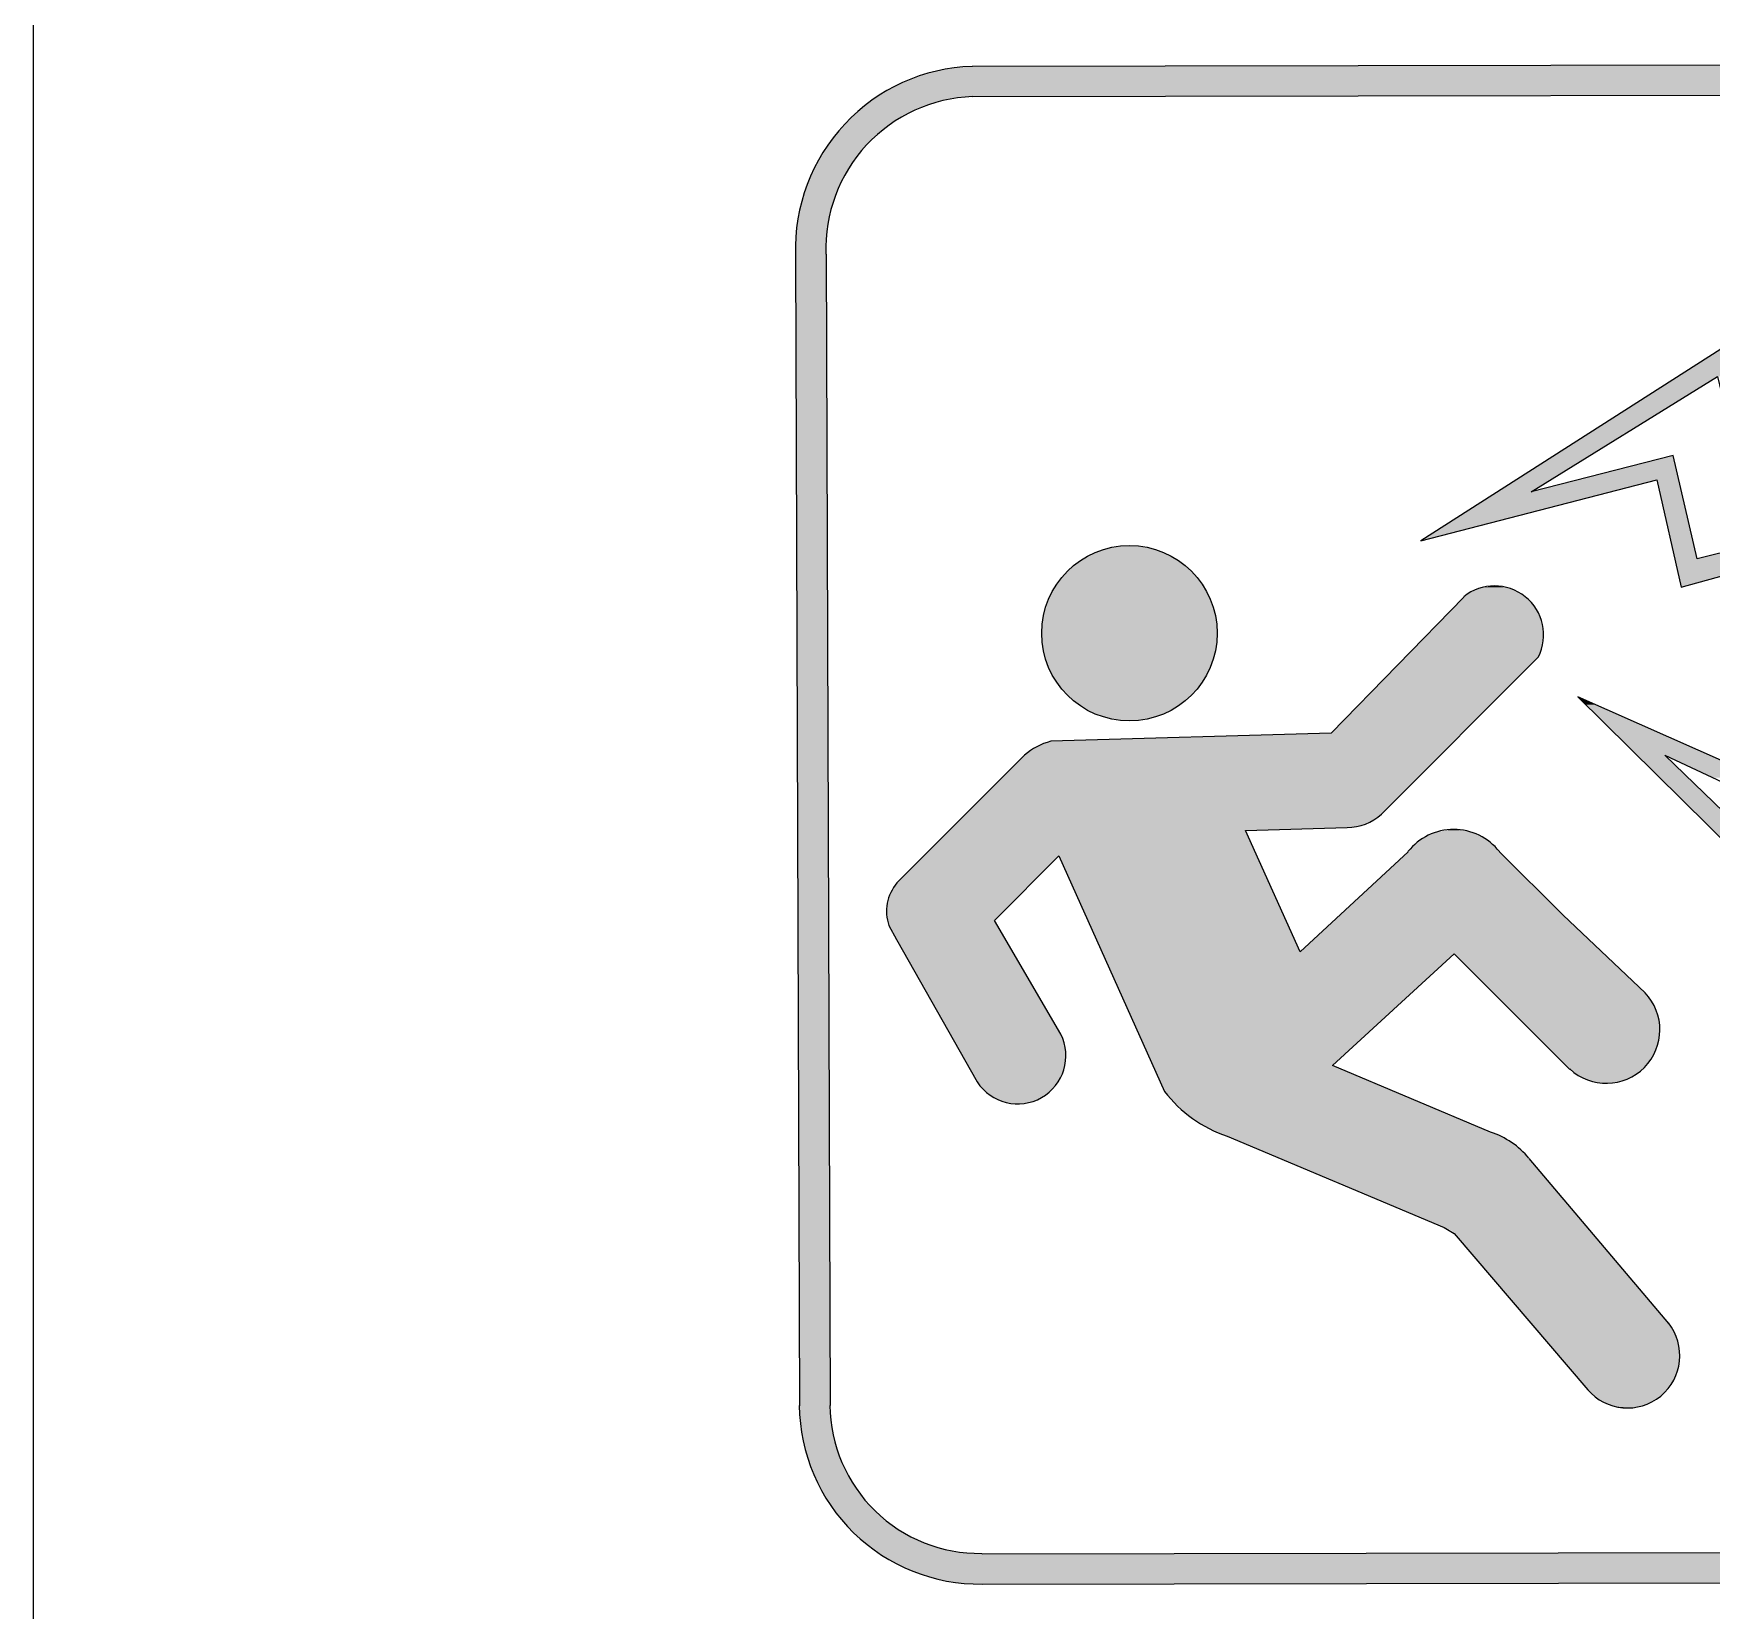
# Model space of a CAD drawing. Header units: feet. Extents: x -1522 to 1718, y -42 to 1309.
# Drawn here: x 1592.481 to 1596.634, y 1267.864 to 1271.766 of the extents above; entities that cross this region are included whole.
import ezdxf

# ---------------------------------------------------------------- set-up
doc = ezdxf.new("R2010")
doc.units = ezdxf.units.FT
doc.header["$MEASUREMENT"] = 0

msp = doc.modelspace()

# ---------------------------------------------------------------- hatches: boundary and pattern name
at = {"layer": 'Defpoints', "transparency": 33554559}
for points in [[(1597.82229, 1271.65795), (1594.69395, 1271.66712), (1594.66645, 1271.65795)], [(1597.79645, 1271.66712), (1594.70645, 1271.66962), (1594.69395, 1271.66712)], [(1597.79645, 1271.66712), (1594.69395, 1271.66712), (1597.82229, 1271.65795)], [(1597.78729, 1271.66962), (1594.73062, 1271.67545), (1594.70645, 1271.66962)], [(1597.78729, 1271.66962), (1594.70645, 1271.66962), (1597.79645, 1271.66712)], [(1597.76479, 1271.67545), (1594.75312, 1271.67878), (1594.73062, 1271.67545)], [(1597.76479, 1271.67545), (1594.73062, 1271.67545), (1597.78729, 1271.66962)], [(1597.75145, 1271.67878), (1594.76729, 1271.68128), (1594.75312, 1271.67878)], [(1597.75145, 1271.67878), (1594.75312, 1271.67878), (1597.76479, 1271.67545)], [(1597.73812, 1271.68128), (1594.80479, 1271.68378), (1594.76729, 1271.68128)], [(1597.73812, 1271.68128), (1594.76729, 1271.68128), (1597.75145, 1271.67878)], [(1597.72229, 1271.68378), (1595.55145, 1271.68545), (1594.80479, 1271.68378)], [(1597.72229, 1271.68378), (1594.80479, 1271.68378), (1597.73812, 1271.68128)], [(1597.71479, 1271.68545), (1597.45562, 1271.68878), (1595.55145, 1271.68545)], [(1597.71479, 1271.68545), (1595.55145, 1271.68545), (1597.72229, 1271.68378)], [(1597.90645, 1271.61378), (1594.59145, 1271.62295), (1594.57729, 1271.61378)], [(1597.89229, 1271.62295), (1594.59562, 1271.62462), (1594.59145, 1271.62295)], [(1597.89229, 1271.62295), (1594.59145, 1271.62295), (1597.90645, 1271.61378)], [(1597.88895, 1271.62462), (1594.62395, 1271.64045), (1594.59562, 1271.62462)], [(1597.88895, 1271.62462), (1594.59562, 1271.62462), (1597.89229, 1271.62295)], [(1597.86062, 1271.64045), (1594.62979, 1271.64295), (1594.62395, 1271.64045)], [(1597.86062, 1271.64045), (1594.62395, 1271.64045), (1597.88895, 1271.62462)], [(1597.85645, 1271.64295), (1594.65895, 1271.65462), (1594.62979, 1271.64295)], [(1597.85645, 1271.64295), (1594.62979, 1271.64295), (1597.86062, 1271.64045)], [(1597.82895, 1271.65462), (1594.66645, 1271.65795), (1594.65895, 1271.65462)], [(1597.82895, 1271.65462), (1594.65895, 1271.65462), (1597.85645, 1271.64295)], [(1597.82229, 1271.65795), (1594.66645, 1271.65795), (1597.82895, 1271.65462)], [(1594.63979, 1271.56378), (1594.52895, 1271.57878), (1594.51229, 1271.56378)], [(1594.67062, 1271.57878), (1594.52979, 1271.57962), (1594.52895, 1271.57878)], [(1594.67062, 1271.57878), (1594.52895, 1271.57878), (1594.63979, 1271.56378)], [(1594.67395, 1271.57962), (1594.54479, 1271.59128), (1594.52979, 1271.57962)], [(1594.67395, 1271.57962), (1594.52979, 1271.57962), (1594.67062, 1271.57878)], [(1594.70312, 1271.59128), (1594.55645, 1271.60045), (1594.54479, 1271.59128)], [(1594.70312, 1271.59128), (1594.54479, 1271.59128), (1594.67395, 1271.57962)], [(1594.73645, 1271.60045), (1594.55979, 1271.60295), (1594.55645, 1271.60045)], [(1594.73645, 1271.60045), (1594.55645, 1271.60045), (1594.70312, 1271.59128)], [(1594.75062, 1271.60295), (1594.56562, 1271.60628), (1594.55979, 1271.60295)], [(1594.75062, 1271.60295), (1594.55979, 1271.60295), (1594.73645, 1271.60045)], [(1594.77145, 1271.60628), (1594.56979, 1271.60878), (1594.56562, 1271.60628)], [(1594.77145, 1271.60628), (1594.56562, 1271.60628), (1594.75062, 1271.60295)], [(1594.80562, 1271.60878), (1594.57729, 1271.61378), (1594.56979, 1271.60878)], [(1594.80562, 1271.60878), (1594.56979, 1271.60878), (1594.77145, 1271.60628)], [(1597.64145, 1271.61378), (1594.57729, 1271.61378), (1594.80562, 1271.60878)], [(1594.58562, 1271.52795), (1594.49395, 1271.54545), (1594.47729, 1271.52795)], [(1594.60979, 1271.54545), (1594.50229, 1271.55462), (1594.49395, 1271.54545)], [(1594.60979, 1271.54545), (1594.49395, 1271.54545), (1594.58562, 1271.52795)], [(1594.62479, 1271.55462), (1594.51229, 1271.56378), (1594.50229, 1271.55462)], [(1594.62479, 1271.55462), (1594.50229, 1271.55462), (1594.60979, 1271.54545)], [(1594.63979, 1271.56378), (1594.51229, 1271.56378), (1594.62479, 1271.55462)], [(1594.53229, 1271.47628), (1594.45395, 1271.49795), (1594.43895, 1271.47628)], [(1594.55229, 1271.49795), (1594.45645, 1271.50212), (1594.45395, 1271.49795)], [(1594.55229, 1271.49795), (1594.45395, 1271.49795), (1594.53229, 1271.47628)], [(1594.55562, 1271.50212), (1594.47479, 1271.52462), (1594.45645, 1271.50212)], [(1594.55562, 1271.50212), (1594.45645, 1271.50212), (1594.55229, 1271.49795)], [(1594.58145, 1271.52462), (1594.47729, 1271.52795), (1594.47479, 1271.52462)], [(1594.58145, 1271.52462), (1594.47479, 1271.52462), (1594.55562, 1271.50212)], [(1594.58562, 1271.52795), (1594.47729, 1271.52795), (1594.58145, 1271.52462)], [(1594.51062, 1271.44878), (1594.43312, 1271.46712), (1594.42312, 1271.44878)], [(1594.52479, 1271.46712), (1594.43895, 1271.47628), (1594.43312, 1271.46712)], [(1594.52479, 1271.46712), (1594.43312, 1271.46712), (1594.51062, 1271.44878)], [(1594.53229, 1271.47628), (1594.43895, 1271.47628), (1594.52479, 1271.46712)], [(1594.48229, 1271.40045), (1594.40812, 1271.41962), (1594.39979, 1271.40045)], [(1594.49229, 1271.41962), (1594.41479, 1271.43462), (1594.40812, 1271.41962)], [(1594.49229, 1271.41962), (1594.40812, 1271.41962), (1594.48229, 1271.40045)], [(1594.50145, 1271.43462), (1594.42312, 1271.44878), (1594.41479, 1271.43462)], [(1594.50145, 1271.43462), (1594.41479, 1271.43462), (1594.49229, 1271.41962)], [(1594.51062, 1271.44878), (1594.42312, 1271.44878), (1594.50145, 1271.43462)], [(1594.46729, 1271.36545), (1594.39562, 1271.38878), (1594.38729, 1271.36545)], [(1594.47645, 1271.38878), (1594.39979, 1271.40045), (1594.39562, 1271.38878)], [(1594.47645, 1271.38878), (1594.39562, 1271.38878), (1594.46729, 1271.36545)], [(1594.48229, 1271.40045), (1594.39979, 1271.40045), (1594.47645, 1271.38878)], [(1594.45562, 1271.32878), (1594.38479, 1271.35628), (1594.37812, 1271.32878)], [(1594.46312, 1271.35628), (1594.38729, 1271.36545), (1594.38479, 1271.35628)], [(1594.46312, 1271.35628), (1594.38479, 1271.35628), (1594.45562, 1271.32878)], [(1594.46729, 1271.36545), (1594.38729, 1271.36545), (1594.46312, 1271.35628)], [(1594.44312, 1271.25545), (1594.37062, 1271.28878), (1594.36812, 1271.25545)], [(1594.44645, 1271.28878), (1594.37145, 1271.29212), (1594.37062, 1271.28878)], [(1594.44645, 1271.28878), (1594.37062, 1271.28878), (1594.44312, 1271.25545)], [(1594.44729, 1271.29212), (1594.37645, 1271.32295), (1594.37145, 1271.29212)], [(1594.44729, 1271.29212), (1594.37145, 1271.29212), (1594.44645, 1271.28878)], [(1594.45312, 1271.32295), (1594.37812, 1271.32878), (1594.37645, 1271.32295)], [(1594.45312, 1271.32295), (1594.37645, 1271.32295), (1594.44729, 1271.29212)], [(1594.45562, 1271.32878), (1594.37812, 1271.32878), (1594.45312, 1271.32295)], [(1594.44312, 1271.21962), (1594.36812, 1271.25378), (1594.36729, 1271.21962)], [(1594.44312, 1271.25378), (1594.36812, 1271.25545), (1594.36812, 1271.25378)], [(1594.44312, 1271.25545), (1594.36812, 1271.25545), (1594.44312, 1271.25378)], [(1594.44312, 1271.25378), (1594.36812, 1271.25378), (1594.44312, 1271.21962)], [(1594.44312, 1271.21795), (1594.36729, 1271.21962), (1594.36729, 1271.21795)], [(1594.44312, 1271.21962), (1594.36729, 1271.21962), (1594.44312, 1271.21795)], [(1594.45312, 1268.37045), (1594.36729, 1271.21795), (1594.37729, 1268.37045)], [(1594.44312, 1271.21795), (1594.36729, 1271.21795), (1594.45312, 1268.37045)], [(1596.70562, 1270.91712), (1596.68645, 1271.00295), (1596.55145, 1270.91712)], [(1596.57479, 1270.87128), (1596.55145, 1270.91712), (1596.47979, 1270.87128)], [(1596.64895, 1270.91712), (1596.55145, 1270.91712), (1596.57479, 1270.87128)], [(1596.23645, 1270.66128), (1596.47979, 1270.87128), (1596.15145, 1270.66128)], [(1596.57479, 1270.87128), (1596.47979, 1270.87128), (1596.23645, 1270.66128)], [(1596.54729, 1270.68628), (1596.53895, 1270.72128), (1596.40229, 1270.68628)], [(1596.55312, 1270.66128), (1596.40229, 1270.68628), (1596.30479, 1270.66128)], [(1596.54729, 1270.68628), (1596.40229, 1270.68628), (1596.55312, 1270.66128)], [(1596.05312, 1270.54628), (1596.10395, 1270.63128), (1595.97062, 1270.54628)], [(1596.38229, 1270.63128), (1596.10395, 1270.63128), (1596.05312, 1270.54628)], [(1596.18812, 1270.63128), (1596.15145, 1270.66128), (1596.10395, 1270.63128)], [(1596.23645, 1270.66128), (1596.15145, 1270.66128), (1596.18812, 1270.63128)], [(1596.38229, 1270.63128), (1596.30479, 1270.66128), (1596.18812, 1270.63128)], [(1596.49895, 1270.66128), (1596.30479, 1270.66128), (1596.38229, 1270.63128)], [(1596.55979, 1270.63128), (1596.49895, 1270.66128), (1596.50562, 1270.63128)], [(1596.55312, 1270.66128), (1596.49895, 1270.66128), (1596.55979, 1270.63128)], [(1596.59395, 1270.48545), (1596.50562, 1270.63128), (1596.53812, 1270.48545)], [(1596.55979, 1270.63128), (1596.50562, 1270.63128), (1596.59395, 1270.48545)], [(1596.05312, 1270.54628), (1595.97062, 1270.54628), (1595.91479, 1270.51045)], [(1595.33729, 1270.44295), (1595.07062, 1270.45962), (1595.04979, 1270.44295)], [(1595.31645, 1270.45962), (1595.09312, 1270.47295), (1595.07062, 1270.45962)], [(1595.31645, 1270.45962), (1595.07062, 1270.45962), (1595.33729, 1270.44295)], [(1595.29395, 1270.47295), (1595.11645, 1270.48378), (1595.09312, 1270.47295)], [(1595.29395, 1270.47295), (1595.09312, 1270.47295), (1595.31645, 1270.45962)], [(1595.27062, 1270.48378), (1595.14145, 1270.49128), (1595.11645, 1270.48378)], [(1595.27062, 1270.48378), (1595.11645, 1270.48378), (1595.29395, 1270.47295)], [(1595.24562, 1270.49128), (1595.16729, 1270.49628), (1595.14145, 1270.49128)], [(1595.24562, 1270.49128), (1595.14145, 1270.49128), (1595.27062, 1270.48378)], [(1595.21979, 1270.49628), (1595.19395, 1270.49795), (1595.16729, 1270.49628)], [(1595.21979, 1270.49628), (1595.16729, 1270.49628), (1595.24562, 1270.49128)], [(1596.59895, 1270.46545), (1596.53812, 1270.48545), (1596.54312, 1270.46545)], [(1596.59395, 1270.48545), (1596.53812, 1270.48545), (1596.59895, 1270.46545)], [(1596.81229, 1270.46545), (1596.54312, 1270.46545), (1596.55895, 1270.39545)], [(1596.81229, 1270.46545), (1596.68062, 1270.48545), (1596.59895, 1270.46545)], [(1595.37229, 1270.40378), (1595.03145, 1270.42462), (1595.01562, 1270.40378)], [(1595.35562, 1270.42462), (1595.04979, 1270.44295), (1595.03145, 1270.42462)], [(1595.35562, 1270.42462), (1595.03145, 1270.42462), (1595.37229, 1270.40378)], [(1595.33729, 1270.44295), (1595.04979, 1270.44295), (1595.35562, 1270.42462)], [(1595.39645, 1270.35795), (1595.00145, 1270.38212), (1594.99145, 1270.35795)], [(1595.38562, 1270.38212), (1595.01562, 1270.40378), (1595.00145, 1270.38212)], [(1595.38562, 1270.38212), (1595.00145, 1270.38212), (1595.39645, 1270.35795)], [(1595.37229, 1270.40378), (1595.01562, 1270.40378), (1595.38562, 1270.38212)], [(1596.17229, 1270.37128), (1596.02979, 1270.37712), (1596.02145, 1270.37128)], [(1596.16562, 1270.37712), (1596.03729, 1270.38212), (1596.02979, 1270.37712)], [(1596.16562, 1270.37712), (1596.02979, 1270.37712), (1596.17229, 1270.37128)], [(1596.15645, 1270.38212), (1596.04729, 1270.38628), (1596.03729, 1270.38212)], [(1596.15645, 1270.38212), (1596.03729, 1270.38212), (1596.16562, 1270.37712)], [(1596.14895, 1270.38628), (1596.05479, 1270.39045), (1596.04729, 1270.38628)], [(1596.14895, 1270.38628), (1596.04729, 1270.38628), (1596.15645, 1270.38212)], [(1596.13895, 1270.39045), (1596.06562, 1270.39378), (1596.05479, 1270.39045)], [(1596.13895, 1270.39045), (1596.05479, 1270.39045), (1596.14895, 1270.38628)], [(1596.13062, 1270.39378), (1596.07312, 1270.39545), (1596.06562, 1270.39378)], [(1596.13062, 1270.39378), (1596.06562, 1270.39378), (1596.13895, 1270.39045)], [(1596.11979, 1270.39545), (1596.08645, 1270.39712), (1596.07312, 1270.39545)], [(1596.11979, 1270.39545), (1596.07312, 1270.39545), (1596.13062, 1270.39378)], [(1596.11145, 1270.39712), (1596.09229, 1270.39795), (1596.08645, 1270.39712)], [(1596.11145, 1270.39712), (1596.08645, 1270.39712), (1596.11979, 1270.39545)], [(1595.40895, 1270.30712), (1594.98312, 1270.33295), (1594.97895, 1270.30712)], [(1595.40395, 1270.33295), (1594.99145, 1270.35795), (1594.98312, 1270.33295)], [(1595.40395, 1270.33295), (1594.98312, 1270.33295), (1595.40895, 1270.30712)], [(1595.39645, 1270.35795), (1594.99145, 1270.35795), (1595.40395, 1270.33295)], [(1596.21145, 1270.31712), (1595.98562, 1270.33462), (1595.96812, 1270.31712)], [(1596.20395, 1270.33462), (1596.00145, 1270.35045), (1595.98562, 1270.33462)], [(1596.20395, 1270.33462), (1595.98562, 1270.33462), (1596.21145, 1270.31712)], [(1596.19312, 1270.35045), (1596.01562, 1270.36462), (1596.00145, 1270.35045)], [(1596.19312, 1270.35045), (1596.00145, 1270.35045), (1596.20395, 1270.33462)], [(1596.18062, 1270.36462), (1596.02145, 1270.37128), (1596.01562, 1270.36462)], [(1596.18062, 1270.36462), (1596.01562, 1270.36462), (1596.19312, 1270.35045)], [(1596.17229, 1270.37128), (1596.02145, 1270.37128), (1596.18062, 1270.36462)], [(1595.41062, 1270.28128), (1594.97895, 1270.30712), (1594.97729, 1270.28128)], [(1595.40895, 1270.30712), (1594.97895, 1270.30712), (1595.41062, 1270.28128)], [(1596.21812, 1270.27878), (1595.94979, 1270.29795), (1595.93145, 1270.27878)], [(1596.21645, 1270.29795), (1595.96812, 1270.31712), (1595.94979, 1270.29795)], [(1596.21645, 1270.29795), (1595.94979, 1270.29795), (1596.21812, 1270.27878)], [(1596.21145, 1270.31712), (1595.96812, 1270.31712), (1596.21645, 1270.29795)], [(1595.40895, 1270.25462), (1594.97729, 1270.28128), (1594.97895, 1270.25462)], [(1595.41062, 1270.28128), (1594.97729, 1270.28128), (1595.40895, 1270.25462)], [(1595.40395, 1270.22962), (1594.97895, 1270.25462), (1594.98312, 1270.22962)], [(1595.40895, 1270.25462), (1594.97895, 1270.25462), (1595.40395, 1270.22962)], [(1596.21312, 1270.24128), (1595.91229, 1270.25962), (1595.89395, 1270.24128)], [(1596.21729, 1270.25962), (1595.93145, 1270.27878), (1595.91229, 1270.25962)], [(1596.21729, 1270.25962), (1595.91229, 1270.25962), (1596.21312, 1270.24128)], [(1596.21812, 1270.27878), (1595.93145, 1270.27878), (1596.21729, 1270.25962)], [(1595.39645, 1270.20462), (1594.98312, 1270.22962), (1594.99145, 1270.20462)], [(1595.40395, 1270.22962), (1594.98312, 1270.22962), (1595.39645, 1270.20462)], [(1596.01812, 1270.03462), (1595.87645, 1270.22295), (1595.69312, 1270.03462)], [(1596.20562, 1270.22295), (1595.89395, 1270.24128), (1595.87645, 1270.22295)], [(1596.20562, 1270.22295), (1595.87645, 1270.22295), (1596.01812, 1270.03462)], [(1596.21312, 1270.24128), (1595.89395, 1270.24128), (1596.20562, 1270.22295)], [(1595.38562, 1270.18045), (1594.99145, 1270.20462), (1595.00145, 1270.18045)], [(1595.39645, 1270.20462), (1594.99145, 1270.20462), (1595.38562, 1270.18045)], [(1595.37229, 1270.15795), (1595.00145, 1270.18045), (1595.01562, 1270.15795)], [(1595.38562, 1270.18045), (1595.00145, 1270.18045), (1595.37229, 1270.15795)], [(1595.35562, 1270.13712), (1595.01562, 1270.15795), (1595.03145, 1270.13712)], [(1595.37229, 1270.15795), (1595.01562, 1270.15795), (1595.35562, 1270.13712)], [(1595.33729, 1270.11878), (1595.03145, 1270.13712), (1595.04979, 1270.11878)], [(1595.35562, 1270.13712), (1595.03145, 1270.13712), (1595.33729, 1270.11878)], [(1595.31645, 1270.10295), (1595.04979, 1270.11878), (1595.07062, 1270.10295)], [(1595.33729, 1270.11878), (1595.04979, 1270.11878), (1595.31645, 1270.10295)], [(1595.29395, 1270.08962), (1595.07062, 1270.10295), (1595.09312, 1270.08962)], [(1595.31645, 1270.10295), (1595.07062, 1270.10295), (1595.29395, 1270.08962)], [(1595.27062, 1270.07878), (1595.09312, 1270.08962), (1595.11645, 1270.07878)], [(1595.29395, 1270.08962), (1595.09312, 1270.08962), (1595.27062, 1270.07878)], [(1596.34812, 1270.10462), (1596.30312, 1270.12462), (1596.32312, 1270.10462)], [(1596.63062, 1269.97962), (1596.32312, 1270.10462), (1596.45062, 1269.97962)], [(1596.34812, 1270.10462), (1596.32312, 1270.10462), (1596.63062, 1269.97962)], [(1595.24562, 1270.07045), (1595.11645, 1270.07878), (1595.14145, 1270.07045)], [(1595.27062, 1270.07878), (1595.11645, 1270.07878), (1595.24562, 1270.07045)], [(1595.24562, 1270.07045), (1595.14145, 1270.07045), (1595.21979, 1270.06628)], [(1595.14145, 1270.07045), (1595.16729, 1270.06628), (1595.21979, 1270.06628)], [(1595.21979, 1270.06628), (1595.16729, 1270.06628), (1595.19395, 1270.06462)], [(1595.97562, 1269.99212), (1594.96562, 1270.00128), (1594.94979, 1269.99212)], [(1595.98479, 1270.00128), (1594.98229, 1270.00878), (1594.96562, 1270.00128)], [(1595.98479, 1270.00128), (1594.96562, 1270.00128), (1595.97562, 1269.99212)], [(1595.99229, 1270.00878), (1594.99895, 1270.01462), (1594.98229, 1270.00878)], [(1595.99229, 1270.00878), (1594.98229, 1270.00878), (1595.98479, 1270.00128)], [(1595.99729, 1270.01462), (1595.69312, 1270.03462), (1594.99895, 1270.01462)], [(1595.99729, 1270.01462), (1594.99895, 1270.01462), (1595.99229, 1270.00878)], [(1596.01812, 1270.03462), (1595.69312, 1270.03462), (1595.99729, 1270.01462)], [(1595.82479, 1269.84128), (1594.92312, 1269.96795), (1594.79645, 1269.84128)], [(1595.95145, 1269.96795), (1594.93562, 1269.98128), (1594.92312, 1269.96795)], [(1595.95145, 1269.96795), (1594.92312, 1269.96795), (1595.82479, 1269.84128)], [(1595.96395, 1269.98128), (1594.94979, 1269.99212), (1594.93562, 1269.98128)], [(1595.96395, 1269.98128), (1594.93562, 1269.98128), (1595.95145, 1269.96795)], [(1595.97562, 1269.99212), (1594.94979, 1269.99212), (1595.96395, 1269.98128)], [(1596.56562, 1269.93462), (1596.45062, 1269.97962), (1596.49645, 1269.93462)], [(1596.51895, 1269.97962), (1596.45062, 1269.97962), (1596.56562, 1269.93462)], [(1596.73145, 1269.93462), (1596.51895, 1269.97962), (1596.61562, 1269.93462)], [(1596.63062, 1269.97962), (1596.51895, 1269.97962), (1596.73145, 1269.93462)], [(1596.80979, 1269.69878), (1596.49645, 1269.93462), (1596.73479, 1269.69878)], [(1596.56562, 1269.93462), (1596.49645, 1269.93462), (1596.80979, 1269.69878)], [(1596.75395, 1269.92462), (1596.61562, 1269.93462), (1596.63729, 1269.92462)], [(1596.73145, 1269.93462), (1596.61562, 1269.93462), (1596.75395, 1269.92462)], [(1595.81145, 1269.82878), (1594.79645, 1269.84128), (1594.78312, 1269.82878)], [(1595.82479, 1269.84128), (1594.79645, 1269.84128), (1595.81145, 1269.82878)], [(1595.50979, 1269.73045), (1594.74812, 1269.79378), (1594.68479, 1269.73045)], [(1595.48062, 1269.79378), (1594.75645, 1269.80128), (1594.74812, 1269.79378)], [(1595.48062, 1269.79378), (1594.74812, 1269.79378), (1595.50979, 1269.73045)], [(1595.74229, 1269.80128), (1594.75895, 1269.80378), (1594.75645, 1269.80128)], [(1595.74229, 1269.80128), (1594.75645, 1269.80128), (1595.48062, 1269.79378)], [(1595.76062, 1269.80378), (1594.76479, 1269.80962), (1594.75895, 1269.80378)], [(1595.76062, 1269.80378), (1594.75895, 1269.80378), (1595.74229, 1269.80128)], [(1595.77895, 1269.80962), (1594.77229, 1269.81795), (1594.76479, 1269.80962)], [(1595.77895, 1269.80962), (1594.76479, 1269.80962), (1595.76062, 1269.80378)], [(1595.79562, 1269.81795), (1594.78312, 1269.82878), (1594.77229, 1269.81795)], [(1595.79562, 1269.81795), (1594.77229, 1269.81795), (1595.77895, 1269.80962)], [(1595.81145, 1269.82878), (1594.78312, 1269.82878), (1595.79562, 1269.81795)], [(1596.03895, 1269.78878), (1595.97479, 1269.79378), (1595.95395, 1269.78878)], [(1596.01812, 1269.79378), (1595.99645, 1269.79545), (1595.97479, 1269.79378)], [(1596.01812, 1269.79378), (1595.97479, 1269.79378), (1596.03895, 1269.78878)], [(1596.10979, 1269.74045), (1595.89812, 1269.75628), (1595.88312, 1269.74045)], [(1596.09479, 1269.75628), (1595.91479, 1269.77045), (1595.89812, 1269.75628)], [(1596.09479, 1269.75628), (1595.89812, 1269.75628), (1596.10979, 1269.74045)], [(1596.07812, 1269.77045), (1595.93312, 1269.78128), (1595.91479, 1269.77045)], [(1596.07812, 1269.77045), (1595.91479, 1269.77045), (1596.09479, 1269.75628)], [(1596.05979, 1269.78128), (1595.95395, 1269.78878), (1595.93312, 1269.78128)], [(1596.05979, 1269.78128), (1595.93312, 1269.78128), (1596.07812, 1269.77045)], [(1596.03895, 1269.78878), (1595.95395, 1269.78878), (1596.05979, 1269.78128)], [(1594.95229, 1269.66378), (1594.68479, 1269.73045), (1594.61812, 1269.66378)], [(1595.01895, 1269.73045), (1594.68479, 1269.73045), (1594.95229, 1269.66378)], [(1595.60229, 1269.52295), (1595.01895, 1269.73045), (1595.11229, 1269.52295)], [(1595.50979, 1269.73045), (1595.01895, 1269.73045), (1595.60229, 1269.52295)], [(1596.26729, 1269.58378), (1595.88312, 1269.74045), (1595.71395, 1269.58378)], [(1596.10979, 1269.74045), (1595.88312, 1269.74045), (1596.26729, 1269.58378)], [(1594.90229, 1269.61378), (1594.59979, 1269.63128), (1594.59479, 1269.61378)], [(1594.92062, 1269.63128), (1594.60812, 1269.64795), (1594.59979, 1269.63128)], [(1594.92062, 1269.63128), (1594.59979, 1269.63128), (1594.90229, 1269.61378)], [(1594.93729, 1269.64795), (1594.61812, 1269.66378), (1594.60812, 1269.64795)], [(1594.93729, 1269.64795), (1594.60812, 1269.64795), (1594.92062, 1269.63128)], [(1594.95229, 1269.66378), (1594.61812, 1269.66378), (1594.93729, 1269.64795)], [(1594.88395, 1269.59462), (1594.59479, 1269.61378), (1594.59312, 1269.59462)], [(1594.86562, 1269.57628), (1594.59312, 1269.59462), (1594.59395, 1269.57628)], [(1594.88395, 1269.59462), (1594.59312, 1269.59462), (1594.86562, 1269.57628)], [(1594.90229, 1269.61378), (1594.59479, 1269.61378), (1594.88395, 1269.59462)], [(1594.85979, 1269.57045), (1594.59395, 1269.57628), (1594.59562, 1269.57045)], [(1594.86562, 1269.57628), (1594.59395, 1269.57628), (1594.85979, 1269.57045)], [(1594.86645, 1269.55795), (1594.59562, 1269.57045), (1594.59895, 1269.55795)], [(1594.85979, 1269.57045), (1594.59562, 1269.57045), (1594.86645, 1269.55795)], [(1594.88729, 1269.52295), (1594.59895, 1269.55795), (1594.61812, 1269.52295)], [(1594.86645, 1269.55795), (1594.59895, 1269.55795), (1594.88729, 1269.52295)], [(1596.33145, 1269.52295), (1595.71395, 1269.58378), (1595.64895, 1269.52295)], [(1596.26729, 1269.58378), (1595.71395, 1269.58378), (1596.33145, 1269.52295)], [(1595.01645, 1269.30295), (1594.61812, 1269.52295), (1594.74229, 1269.30295)], [(1594.88729, 1269.52295), (1594.61812, 1269.52295), (1595.01645, 1269.30295)], [(1595.61645, 1269.49295), (1595.11229, 1269.52295), (1595.12562, 1269.49295)], [(1595.60229, 1269.52295), (1595.11229, 1269.52295), (1595.61645, 1269.49295)], [(1596.36312, 1269.49295), (1595.64895, 1269.52295), (1595.61645, 1269.49295)], [(1596.33145, 1269.52295), (1595.64895, 1269.52295), (1596.36312, 1269.49295)], [(1596.36812, 1269.48795), (1595.12562, 1269.49295), (1595.12812, 1269.48795)], [(1596.36312, 1269.49295), (1595.12562, 1269.49295), (1596.36812, 1269.48795)], [(1595.69645, 1269.21212), (1595.12812, 1269.48795), (1595.25229, 1269.21212)], [(1595.99729, 1269.48795), (1595.12812, 1269.48795), (1595.69645, 1269.21212)], [(1596.45979, 1269.40128), (1595.99729, 1269.48795), (1596.08395, 1269.40128)], [(1596.36812, 1269.48795), (1595.99729, 1269.48795), (1596.45979, 1269.40128)], [(1596.47479, 1269.38712), (1596.08395, 1269.40128), (1596.09812, 1269.38712)], [(1596.45979, 1269.40128), (1596.08395, 1269.40128), (1596.47479, 1269.38712)], [(1596.48645, 1269.37128), (1596.09812, 1269.38712), (1596.11395, 1269.37128)], [(1596.47479, 1269.38712), (1596.09812, 1269.38712), (1596.48645, 1269.37128)], [(1596.49562, 1269.35378), (1596.11395, 1269.37128), (1596.13229, 1269.35378)], [(1596.48645, 1269.37128), (1596.11395, 1269.37128), (1596.49562, 1269.35378)], [(1596.50229, 1269.33462), (1596.13229, 1269.35378), (1596.15145, 1269.33462)], [(1596.49562, 1269.35378), (1596.13229, 1269.35378), (1596.50229, 1269.33462)], [(1595.02562, 1269.28628), (1594.74229, 1269.30295), (1594.75229, 1269.28628)], [(1595.01645, 1269.30295), (1594.74229, 1269.30295), (1595.02562, 1269.28628)], [(1596.50645, 1269.31462), (1596.15145, 1269.33462), (1596.17062, 1269.31462)], [(1596.50229, 1269.33462), (1596.15145, 1269.33462), (1596.50645, 1269.31462)], [(1596.50645, 1269.29462), (1596.17062, 1269.31462), (1596.19145, 1269.29462)], [(1596.50645, 1269.31462), (1596.17062, 1269.31462), (1596.50645, 1269.29462)], [(1595.03229, 1269.26712), (1594.75229, 1269.28628), (1594.76229, 1269.26712)], [(1595.02562, 1269.28628), (1594.75229, 1269.28628), (1595.03229, 1269.26712)], [(1595.03645, 1269.24795), (1594.76229, 1269.26712), (1594.77395, 1269.24795)], [(1595.03229, 1269.26712), (1594.76229, 1269.26712), (1595.03645, 1269.24795)], [(1596.50479, 1269.27462), (1596.19145, 1269.29462), (1596.21145, 1269.27462)], [(1596.50645, 1269.29462), (1596.19145, 1269.29462), (1596.50479, 1269.27462)], [(1596.49895, 1269.25462), (1596.21145, 1269.27462), (1596.23062, 1269.25462)], [(1596.50479, 1269.27462), (1596.21145, 1269.27462), (1596.49895, 1269.25462)], [(1596.49062, 1269.23628), (1596.23062, 1269.25462), (1596.24895, 1269.23628)], [(1596.49895, 1269.25462), (1596.23062, 1269.25462), (1596.49062, 1269.23628)], [(1595.03645, 1269.22795), (1594.77395, 1269.24795), (1594.78479, 1269.22795)], [(1595.03645, 1269.24795), (1594.77395, 1269.24795), (1595.03645, 1269.22795)], [(1595.03395, 1269.20795), (1594.78479, 1269.22795), (1594.79562, 1269.20795)], [(1595.03645, 1269.22795), (1594.78479, 1269.22795), (1595.03395, 1269.20795)], [(1595.84895, 1269.14795), (1595.25229, 1269.21212), (1595.28062, 1269.14795)], [(1595.69645, 1269.21212), (1595.25229, 1269.21212), (1595.84895, 1269.14795)], [(1596.47979, 1269.21962), (1596.24895, 1269.23628), (1596.26645, 1269.21962)], [(1596.49062, 1269.23628), (1596.24895, 1269.23628), (1596.47979, 1269.21962)], [(1596.46645, 1269.20462), (1596.26645, 1269.21962), (1596.28145, 1269.20462)], [(1596.47979, 1269.21962), (1596.26645, 1269.21962), (1596.46645, 1269.20462)], [(1595.02729, 1269.18962), (1594.79562, 1269.20795), (1594.80645, 1269.18962)], [(1595.03395, 1269.20795), (1594.79562, 1269.20795), (1595.02729, 1269.18962)], [(1595.01812, 1269.17212), (1594.80645, 1269.18962), (1594.81645, 1269.17212)], [(1595.02729, 1269.18962), (1594.80645, 1269.18962), (1595.01812, 1269.17212)], [(1595.01729, 1269.17045), (1594.81645, 1269.17212), (1594.81729, 1269.17045)], [(1595.01812, 1269.17212), (1594.81645, 1269.17212), (1595.01729, 1269.17045)], [(1595.00645, 1269.15628), (1594.81729, 1269.17045), (1594.82812, 1269.15628)], [(1595.01729, 1269.17045), (1594.81729, 1269.17045), (1595.00645, 1269.15628)], [(1596.46395, 1269.20212), (1596.28145, 1269.20462), (1596.28312, 1269.20212)], [(1596.46645, 1269.20462), (1596.28145, 1269.20462), (1596.46395, 1269.20212)], [(1596.45062, 1269.19128), (1596.28312, 1269.20212), (1596.29729, 1269.19128)], [(1596.46395, 1269.20212), (1596.28312, 1269.20212), (1596.45062, 1269.19128)], [(1596.44812, 1269.18962), (1596.29729, 1269.19128), (1596.29895, 1269.18962)], [(1596.45062, 1269.19128), (1596.29729, 1269.19128), (1596.44812, 1269.18962)], [(1596.43395, 1269.18128), (1596.29895, 1269.18962), (1596.31395, 1269.18128)], [(1596.44812, 1269.18962), (1596.29895, 1269.18962), (1596.43395, 1269.18128)], [(1596.43062, 1269.17962), (1596.31395, 1269.18128), (1596.31645, 1269.17962)], [(1596.43395, 1269.18128), (1596.31395, 1269.18128), (1596.43062, 1269.17962)], [(1596.41479, 1269.17378), (1596.31645, 1269.17962), (1596.33312, 1269.17378)], [(1596.43062, 1269.17962), (1596.31645, 1269.17962), (1596.41479, 1269.17378)], [(1596.41145, 1269.17212), (1596.33312, 1269.17378), (1596.33562, 1269.17212)], [(1596.41479, 1269.17378), (1596.33312, 1269.17378), (1596.41145, 1269.17212)], [(1596.39562, 1269.16878), (1596.33562, 1269.17212), (1596.35312, 1269.16878)], [(1596.41145, 1269.17212), (1596.33562, 1269.17212), (1596.39562, 1269.16878)], [(1595.00479, 1269.15462), (1594.82812, 1269.15628), (1594.82895, 1269.15462)], [(1595.00645, 1269.15628), (1594.82812, 1269.15628), (1595.00479, 1269.15462)], [(1594.99145, 1269.14212), (1594.82895, 1269.15462), (1594.84312, 1269.14212)], [(1595.00479, 1269.15462), (1594.82895, 1269.15462), (1594.99145, 1269.14212)], [(1594.99062, 1269.14128), (1594.84312, 1269.14212), (1594.84395, 1269.14128)], [(1594.99145, 1269.14212), (1594.84312, 1269.14212), (1594.99062, 1269.14128)], [(1594.97479, 1269.13128), (1594.84395, 1269.14128), (1594.85979, 1269.13128)], [(1594.99062, 1269.14128), (1594.84395, 1269.14128), (1594.97479, 1269.13128)], [(1594.97395, 1269.13045), (1594.85979, 1269.13128), (1594.86062, 1269.13045)], [(1594.97479, 1269.13128), (1594.85979, 1269.13128), (1594.97395, 1269.13045)], [(1594.95729, 1269.12295), (1594.86062, 1269.13045), (1594.87812, 1269.12295)], [(1594.97395, 1269.13045), (1594.86062, 1269.13045), (1594.95729, 1269.12295)], [(1595.90729, 1269.12295), (1595.28062, 1269.14795), (1595.30145, 1269.12295)], [(1595.84895, 1269.14795), (1595.28062, 1269.14795), (1595.90729, 1269.12295)], [(1596.39562, 1269.16878), (1596.35312, 1269.16878), (1596.38979, 1269.16795)], [(1596.35312, 1269.16878), (1596.35479, 1269.16795), (1596.38979, 1269.16795)], [(1596.38979, 1269.16795), (1596.35479, 1269.16795), (1596.37562, 1269.16712)], [(1594.93729, 1269.11795), (1594.87895, 1269.12295), (1594.89729, 1269.11795)], [(1594.95479, 1269.12295), (1594.87895, 1269.12295), (1594.93729, 1269.11795)], [(1594.93479, 1269.11795), (1594.89812, 1269.11795), (1594.91812, 1269.11628)], [(1595.96062, 1269.10045), (1595.30145, 1269.12295), (1595.32479, 1269.10045)], [(1595.90729, 1269.12295), (1595.30145, 1269.12295), (1595.96062, 1269.10045)], [(1596.00812, 1269.08045), (1595.32479, 1269.10045), (1595.34979, 1269.08045)], [(1595.96062, 1269.10045), (1595.32479, 1269.10045), (1596.00812, 1269.08045)], [(1596.04979, 1269.06295), (1595.34979, 1269.08045), (1595.37729, 1269.06295)], [(1596.00812, 1269.08045), (1595.34979, 1269.08045), (1596.04979, 1269.06295)], [(1596.08395, 1269.04878), (1595.37729, 1269.06295), (1595.40562, 1269.04878)], [(1596.04979, 1269.06295), (1595.37729, 1269.06295), (1596.08395, 1269.04878)], [(1596.08729, 1269.04712), (1595.40562, 1269.04878), (1595.40895, 1269.04712)], [(1596.08395, 1269.04878), (1595.40562, 1269.04878), (1596.08729, 1269.04712)], [(1596.10812, 1269.03878), (1595.40895, 1269.04712), (1595.42979, 1269.03878)], [(1596.08729, 1269.04712), (1595.40895, 1269.04712), (1596.10812, 1269.03878)], [(1596.11229, 1269.03712), (1595.42979, 1269.03878), (1595.43562, 1269.03712)], [(1596.10812, 1269.03878), (1595.42979, 1269.03878), (1596.11229, 1269.03712)], [(1596.12729, 1269.02878), (1595.43562, 1269.03712), (1595.45395, 1269.02878)], [(1596.11229, 1269.03712), (1595.43562, 1269.03712), (1596.12729, 1269.02878)], [(1596.14562, 1269.01712), (1595.45395, 1269.02878), (1595.48312, 1269.01712)], [(1596.12729, 1269.02878), (1595.45395, 1269.02878), (1596.14562, 1269.01712)], [(1596.16312, 1269.00295), (1595.48312, 1269.01712), (1595.51645, 1269.00295)], [(1596.14562, 1269.01712), (1595.48312, 1269.01712), (1596.16312, 1269.00295)], [(1596.17812, 1268.98712), (1595.51645, 1269.00295), (1595.55395, 1268.98712)], [(1596.16312, 1269.00295), (1595.51645, 1269.00295), (1596.17812, 1268.98712)], [(1596.33395, 1268.80295), (1595.55395, 1268.98712), (1595.99145, 1268.80295)], [(1596.17812, 1268.98712), (1595.55395, 1268.98712), (1596.33395, 1268.80295)], [(1596.52312, 1268.58045), (1595.99145, 1268.80295), (1596.18229, 1268.58045)], [(1596.33395, 1268.80295), (1595.99145, 1268.80295), (1596.52312, 1268.58045)], [(1596.53562, 1268.56378), (1596.18229, 1268.58045), (1596.19645, 1268.56378)], [(1596.52312, 1268.58045), (1596.18229, 1268.58045), (1596.53562, 1268.56378)], [(1596.54479, 1268.54628), (1596.19645, 1268.56378), (1596.21145, 1268.54628)], [(1596.53562, 1268.56378), (1596.19645, 1268.56378), (1596.54479, 1268.54628)], [(1596.55145, 1268.52712), (1596.21145, 1268.54628), (1596.22812, 1268.52712)], [(1596.54479, 1268.54628), (1596.21145, 1268.54628), (1596.55145, 1268.52712)], [(1596.55562, 1268.50712), (1596.22812, 1268.52712), (1596.24562, 1268.50712)], [(1596.55145, 1268.52712), (1596.22812, 1268.52712), (1596.55562, 1268.50712)], [(1596.55562, 1268.48628), (1596.24562, 1268.50712), (1596.26312, 1268.48628)], [(1596.55562, 1268.50712), (1596.24562, 1268.50712), (1596.55562, 1268.48628)], [(1596.55312, 1268.46628), (1596.26312, 1268.48628), (1596.27979, 1268.46628)], [(1596.55562, 1268.48628), (1596.26312, 1268.48628), (1596.55312, 1268.46628)], [(1596.54729, 1268.44628), (1596.27979, 1268.46628), (1596.29729, 1268.44628)], [(1596.55312, 1268.46628), (1596.27979, 1268.46628), (1596.54729, 1268.44628)], [(1596.53812, 1268.42795), (1596.29729, 1268.44628), (1596.31229, 1268.42795)], [(1596.54729, 1268.44628), (1596.29729, 1268.44628), (1596.53812, 1268.42795)], [(1596.52645, 1268.41128), (1596.31229, 1268.42795), (1596.32729, 1268.41128)], [(1596.53812, 1268.42795), (1596.31229, 1268.42795), (1596.52645, 1268.41128)], [(1596.52395, 1268.40878), (1596.32729, 1268.41128), (1596.32895, 1268.40878)], [(1596.52645, 1268.41128), (1596.32729, 1268.41128), (1596.52395, 1268.40878)], [(1596.51229, 1268.39712), (1596.32895, 1268.40878), (1596.34145, 1268.39712)], [(1596.52395, 1268.40878), (1596.32895, 1268.40878), (1596.51229, 1268.39712)], [(1596.50979, 1268.39462), (1596.34145, 1268.39712), (1596.34395, 1268.39462)], [(1596.51229, 1268.39712), (1596.34145, 1268.39712), (1596.50979, 1268.39462)], [(1596.49645, 1268.38462), (1596.34395, 1268.39462), (1596.35812, 1268.38462)], [(1596.50979, 1268.39462), (1596.34395, 1268.39462), (1596.49645, 1268.38462)], [(1596.49312, 1268.38295), (1596.35812, 1268.38462), (1596.36062, 1268.38295)], [(1596.49645, 1268.38462), (1596.35812, 1268.38462), (1596.49312, 1268.38295)], [(1596.47812, 1268.37462), (1596.36062, 1268.38295), (1596.37645, 1268.37462)], [(1596.49312, 1268.38295), (1596.36062, 1268.38295), (1596.47812, 1268.37462)], [(1594.45312, 1268.36962), (1594.37729, 1268.37045), (1594.37729, 1268.36962)], [(1594.45312, 1268.37045), (1594.37729, 1268.37045), (1594.45312, 1268.36962)], [(1594.45479, 1268.33628), (1594.37729, 1268.36962), (1594.37895, 1268.33628)], [(1594.45312, 1268.36962), (1594.37729, 1268.36962), (1594.45479, 1268.33628)], [(1596.47479, 1268.37378), (1596.37645, 1268.37462), (1596.37812, 1268.37378)], [(1596.47812, 1268.37462), (1596.37645, 1268.37462), (1596.47479, 1268.37378)], [(1596.45895, 1268.36795), (1596.37812, 1268.37378), (1596.39562, 1268.36795)], [(1596.47479, 1268.37378), (1596.37812, 1268.37378), (1596.45895, 1268.36795)], [(1596.45479, 1268.36795), (1596.39812, 1268.36795), (1596.43895, 1268.36462)], [(1596.39812, 1268.36795), (1596.41645, 1268.36462), (1596.43895, 1268.36462)], [(1594.45479, 1268.33295), (1594.37895, 1268.33628), (1594.37979, 1268.33295)], [(1594.45479, 1268.33628), (1594.37895, 1268.33628), (1594.45479, 1268.33295)], [(1594.45979, 1268.30212), (1594.37979, 1268.33295), (1594.38395, 1268.30212)], [(1594.45479, 1268.33295), (1594.37979, 1268.33295), (1594.45979, 1268.30212)], [(1594.46145, 1268.29628), (1594.38395, 1268.30212), (1594.38479, 1268.29628)], [(1594.45979, 1268.30212), (1594.38395, 1268.30212), (1594.46145, 1268.29628)], [(1594.46812, 1268.26878), (1594.38479, 1268.29628), (1594.39062, 1268.26878)], [(1594.46145, 1268.29628), (1594.38479, 1268.29628), (1594.46812, 1268.26878)], [(1594.47062, 1268.26045), (1594.39062, 1268.26878), (1594.39229, 1268.26045)], [(1594.46812, 1268.26878), (1594.39062, 1268.26878), (1594.47062, 1268.26045)], [(1594.47895, 1268.23628), (1594.39229, 1268.26045), (1594.39979, 1268.23628)], [(1594.47062, 1268.26045), (1594.39229, 1268.26045), (1594.47895, 1268.23628)], [(1594.48479, 1268.22545), (1594.39979, 1268.23628), (1594.40312, 1268.22545)], [(1594.47895, 1268.23628), (1594.39979, 1268.23628), (1594.48479, 1268.22545)], [(1594.49395, 1268.20545), (1594.40312, 1268.22545), (1594.41145, 1268.20545)], [(1594.48479, 1268.22545), (1594.40312, 1268.22545), (1594.49395, 1268.20545)], [(1594.50145, 1268.19128), (1594.41145, 1268.20545), (1594.41729, 1268.19128)], [(1594.49395, 1268.20545), (1594.41145, 1268.20545), (1594.50145, 1268.19128)], [(1594.51062, 1268.17545), (1594.41729, 1268.19128), (1594.42479, 1268.17545)], [(1594.50145, 1268.19128), (1594.41729, 1268.19128), (1594.51062, 1268.17545)], [(1594.52312, 1268.15795), (1594.42479, 1268.17545), (1594.43395, 1268.15795)], [(1594.51062, 1268.17545), (1594.42479, 1268.17545), (1594.52312, 1268.15795)], [(1594.53062, 1268.14795), (1594.43395, 1268.15795), (1594.43979, 1268.14795)], [(1594.52312, 1268.15795), (1594.43395, 1268.15795), (1594.53062, 1268.14795)], [(1594.54812, 1268.12628), (1594.43979, 1268.14795), (1594.45312, 1268.12628)], [(1594.53062, 1268.14795), (1594.43979, 1268.14795), (1594.54812, 1268.12628)], [(1594.55229, 1268.12128), (1594.45312, 1268.12628), (1594.45645, 1268.12128)], [(1594.54812, 1268.12628), (1594.45312, 1268.12628), (1594.55229, 1268.12128)], [(1594.57729, 1268.09712), (1594.45645, 1268.12128), (1594.47395, 1268.09712)], [(1594.55229, 1268.12128), (1594.45645, 1268.12128), (1594.57729, 1268.09712)], [(1594.60395, 1268.07628), (1594.47479, 1268.09712), (1594.49312, 1268.07628)], [(1594.57812, 1268.09712), (1594.47479, 1268.09712), (1594.60395, 1268.07628)], [(1594.61479, 1268.06878), (1594.49312, 1268.07628), (1594.49895, 1268.06878)], [(1594.60395, 1268.07628), (1594.49312, 1268.07628), (1594.61479, 1268.06878)], [(1594.63229, 1268.05712), (1594.49895, 1268.06878), (1594.51145, 1268.05712)], [(1594.61479, 1268.06878), (1594.49895, 1268.06878), (1594.63229, 1268.05712)], [(1594.65812, 1268.04295), (1594.51145, 1268.05712), (1594.52562, 1268.04295)], [(1594.63229, 1268.05712), (1594.51145, 1268.05712), (1594.65812, 1268.04295)], [(1594.66229, 1268.04045), (1594.52562, 1268.04295), (1594.52812, 1268.04045)], [(1594.65812, 1268.04295), (1594.52562, 1268.04295), (1594.66229, 1268.04045)], [(1594.69395, 1268.02712), (1594.52812, 1268.04045), (1594.54479, 1268.02712)], [(1594.66229, 1268.04045), (1594.52812, 1268.04045), (1594.69395, 1268.02712)], [(1594.71812, 1268.01962), (1594.54479, 1268.02712), (1594.55395, 1268.01962)], [(1594.69395, 1268.02712), (1594.54479, 1268.02712), (1594.71812, 1268.01962)], [(1594.72645, 1268.01628), (1594.55395, 1268.01962), (1594.55812, 1268.01628)], [(1594.71812, 1268.01962), (1594.55395, 1268.01962), (1594.72645, 1268.01628)], [(1594.76062, 1268.00962), (1594.55812, 1268.01628), (1594.56812, 1268.00962)], [(1594.72645, 1268.01628), (1594.55812, 1268.01628), (1594.76062, 1268.00962)], [(1594.79395, 1268.00462), (1594.56812, 1268.00962), (1594.57479, 1268.00462)], [(1594.76062, 1268.00962), (1594.56812, 1268.00962), (1594.79395, 1268.00462)], [(1597.90395, 1268.00462), (1597.67979, 1268.00878), (1595.44729, 1268.00462)], [(1594.82895, 1268.00378), (1594.57479, 1268.00462), (1594.57645, 1268.00378)], [(1594.79395, 1268.00462), (1594.57479, 1268.00462), (1594.82895, 1268.00378)], [(1597.89562, 1267.99962), (1594.57645, 1268.00378), (1594.58229, 1267.99962)], [(1597.90229, 1268.00378), (1594.57645, 1268.00378), (1597.89562, 1267.99962)], [(1597.89312, 1267.99878), (1594.58229, 1267.99962), (1594.58395, 1267.99878)], [(1597.89562, 1267.99962), (1594.58229, 1267.99962), (1597.89312, 1267.99878)], [(1597.86229, 1267.98128), (1594.58395, 1267.99878), (1594.61312, 1267.98128)], [(1597.89312, 1267.99878), (1594.58395, 1267.99878), (1597.86229, 1267.98128)], [(1597.85895, 1267.97962), (1594.61312, 1267.98128), (1594.61562, 1267.97962)], [(1597.86229, 1267.98128), (1594.61312, 1267.98128), (1597.85895, 1267.97962)], [(1597.82812, 1267.96628), (1594.61562, 1267.97962), (1594.64479, 1267.96628)], [(1597.85895, 1267.97962), (1594.61562, 1267.97962), (1597.82812, 1267.96628)], [(1597.82145, 1267.96378), (1594.64479, 1267.96628), (1594.64895, 1267.96378)], [(1597.82812, 1267.96628), (1594.64479, 1267.96628), (1597.82145, 1267.96378)], [(1597.90229, 1268.00378), (1595.44729, 1268.00462), (1594.82895, 1268.00378)], [(1597.90395, 1268.00462), (1595.44729, 1268.00462), (1597.90229, 1268.00378)], [(1597.79312, 1267.95378), (1594.64895, 1267.96378), (1594.67645, 1267.95378)], [(1597.82145, 1267.96378), (1594.64895, 1267.96378), (1597.79312, 1267.95378)], [(1597.78229, 1267.95128), (1594.67645, 1267.95378), (1594.68395, 1267.95128)], [(1597.79312, 1267.95378), (1594.67645, 1267.95378), (1597.78229, 1267.95128)], [(1597.75645, 1267.94462), (1594.68395, 1267.95128), (1594.70812, 1267.94462)], [(1597.78229, 1267.95128), (1594.68395, 1267.95128), (1597.75645, 1267.94462)], [(1597.73895, 1267.94128), (1594.70812, 1267.94462), (1594.71979, 1267.94128)], [(1597.75645, 1267.94462), (1594.70812, 1267.94462), (1597.73895, 1267.94128)], [(1597.71895, 1267.93795), (1594.71979, 1267.94128), (1594.73729, 1267.93795)], [(1597.73895, 1267.94128), (1594.71979, 1267.94128), (1597.71895, 1267.93795)], [(1597.68229, 1267.93378), (1594.73729, 1267.93795), (1594.75562, 1267.93378)], [(1597.71895, 1267.93795), (1594.73729, 1267.93795), (1597.68229, 1267.93378)], [(1597.68145, 1267.93378), (1594.75562, 1267.93378), (1595.41645, 1267.92962)], [(1594.75562, 1267.93378), (1594.79229, 1267.92962), (1595.41645, 1267.92962)], [(1595.41645, 1267.92962), (1594.79229, 1267.92962), (1594.82895, 1267.92878)]]:
    msp.add_hatch(color=256, dxfattribs=at).paths.add_polyline_path(points)

# ---------------------------------------------------------------- linework, layer by layer
at = {"layer": 'Defpoints', "lineweight": 25}
for points in [[(1592.77042, 1264.33212, -0.4142135), (1592.48145, 1264.62045), (1592.48145, 1274.61628)], [(1594.80405, 1271.68438, 0.4144945), (1594.36729, 1271.21795), (1594.37729, 1268.36962)], [(1597.04479, 1270.93712), (1597.04479, 1270.87128), (1596.73979, 1270.75128), (1596.68729, 1271.00378), (1595.91479, 1270.51045), (1596.49895, 1270.66128), (1596.55895, 1270.39545), (1596.88479, 1270.48545), (1596.91479, 1270.28045), (1597.03062, 1270.33545), (1597.05062, 1270.33545), (1597.05062, 1270.00962), (1597.04062, 1270.00962), (1596.86479, 1270.10462), (1596.75395, 1269.92462), (1596.30312, 1270.12462), (1596.81979, 1269.61462), (1596.92479, 1269.78378), (1597.05479, 1269.70878), (1597.05479, 1268.96878, 0.3615411), (1597.10512, 1268.91201)], [(1595.88312, 1269.74045), (1595.61645, 1269.49295), (1595.48062, 1269.79378), (1595.73229, 1269.80128, 0.1900817), (1595.81729, 1269.83378), (1596.20562, 1270.22295, 0.8054305), (1596.02082, 1270.37197)], [(1596.02145, 1270.37128), (1595.69312, 1270.03462), (1594.99878, 1270.01418, 0.1223406), (1594.93395, 1269.97962), (1594.61812, 1269.66378, 0.2622115), (1594.59814, 1269.55802)], [(1594.81676, 1269.1713, 0.943933), (1595.02395, 1269.28962), (1594.85979, 1269.57045), (1595.01895, 1269.73045), (1595.28062, 1269.14795, 0.1512278), (1595.43562, 1269.03712), (1595.97229, 1268.81128), (1595.99729, 1268.79628), (1596.32812, 1268.40962)], [(1596.28323, 1269.20334, 0.9693166), (1596.46979, 1269.39212), (1596.26729, 1269.58378), (1596.10979, 1269.74045)], [(1596.18234, 1268.9823, 0.1426576), (1596.08729, 1269.04712), (1595.69645, 1269.21212), (1595.99729, 1269.48795), (1596.28312, 1269.20212)], [(1594.37648, 1268.37041, 0.4149719), (1594.82895, 1267.92878), (1597.68145, 1267.93378)]]:
    msp.add_lwpolyline(points, format="xyb", dxfattribs=at)
for points in [[(1597.66812, 1271.68878), (1594.80479, 1271.68378)], [(1597.66645, 1271.61378), (1594.80562, 1271.60878)], [(1594.44312, 1271.21962), (1594.45312, 1268.37045)], [(1594.81729, 1269.17045), (1594.61812, 1269.52295), (1594.59895, 1269.55795)], [(1596.52812, 1268.57378), (1596.18312, 1268.98212)], [(1594.82895, 1268.00378), (1597.67979, 1268.00878)]]:
    msp.add_lwpolyline(points, dxfattribs=at)
for points in [[(1596.95479, 1270.35045), (1596.92479, 1270.54628), (1596.59895, 1270.46545), (1596.53895, 1270.72128), (1596.18812, 1270.63128), (1596.64895, 1270.91712), (1596.70395, 1270.68628), (1597.03979, 1270.80712), (1597.04479, 1270.38045)], [(1596.91479, 1269.85878), (1596.80979, 1269.69878), (1596.51895, 1269.97962), (1596.77729, 1269.85878), (1596.88479, 1270.03962), (1597.04979, 1269.93462), (1597.04979, 1269.76878)]]:
    msp.add_lwpolyline(points, close=True, dxfattribs=at)
msp.add_circle((1595.19354, 1270.2817), 0.21708, dxfattribs=at)
for centre, radius, start, end in [((1594.81854, 1271.23337), 0.37625, 92.005, 182.05445), ((1595.99604, 1269.65253), 0.14375, 38.07861, 141.92139), ((1596.42604, 1268.4942), 0.12958, 220.3363, 38.50158), ((1594.8227, 1268.37503), 0.37042, 180.63172, 270.80201)]:
    msp.add_arc(centre, radius, start, end, dxfattribs=at)

doc.saveas('drawing.dxf')
